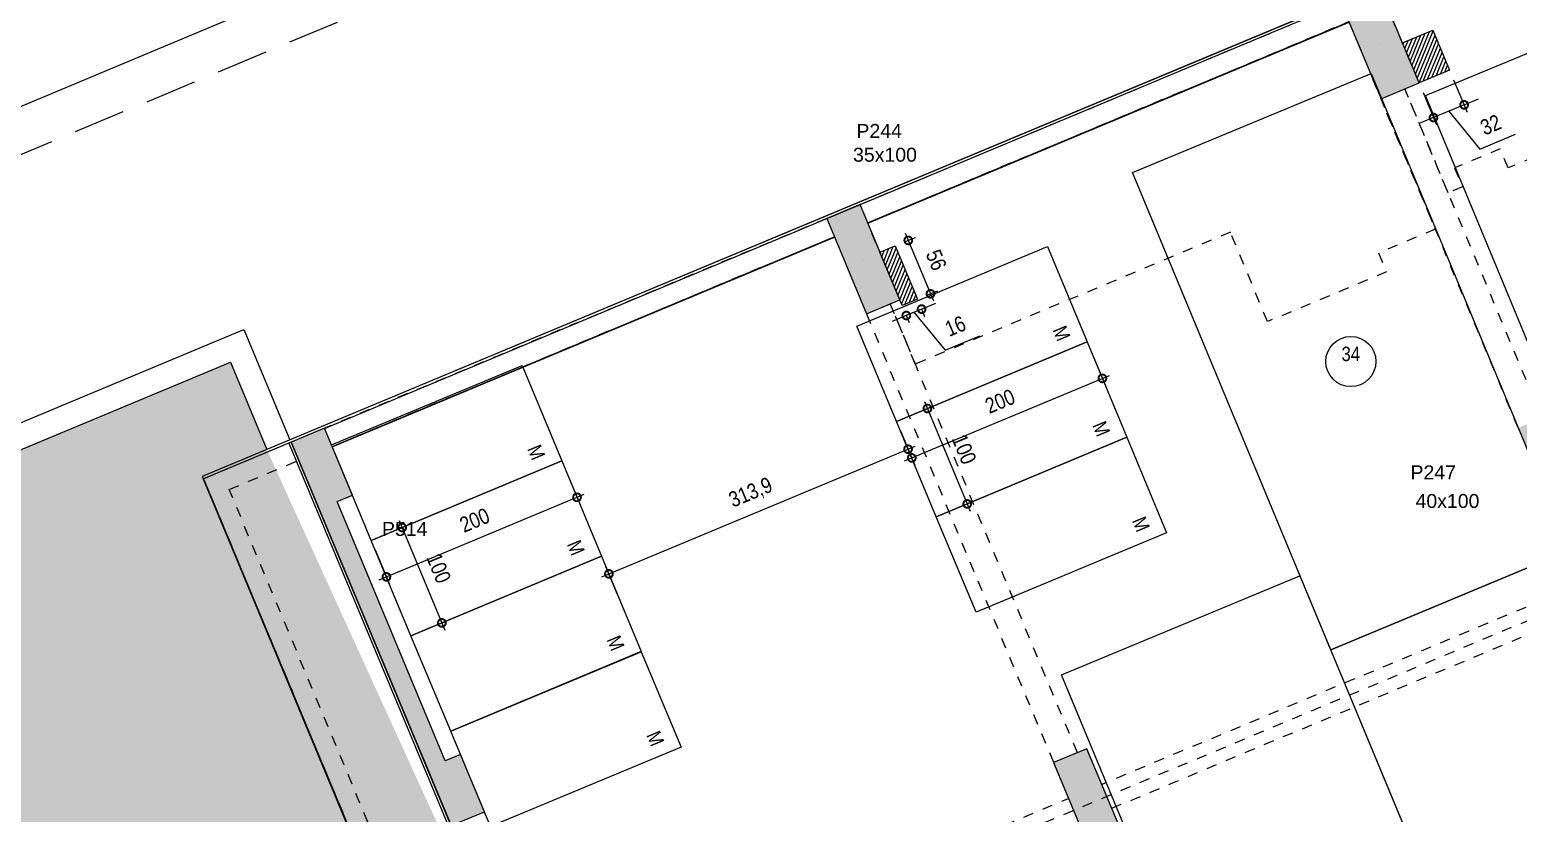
# Model space of a CAD drawing. Header units: metres. Extents: x -133 to 570, y -18 to 184.
# Drawn here: x -78.87 to -64.46, y 5.09 to 12.67 of the extents above; entities that cross this region are included whole.
import ezdxf
from ezdxf.enums import TextEntityAlignment as Align

# ---------------------------------------------------------------- set-up
doc = ezdxf.new("R2010")
doc.units = ezdxf.units.M
doc.header["$PDMODE"] = 35
for name, pattern in [('DASHEDX2', [1.5, 1, -0.5]), ('ESTILO_TQS_0004', [1.12, 0.5, -0.2, 0.01, -0.2, 0.01, -0.2]), ('HIDDEN2', [0.1875, 0.125, -0.0625])]:
    doc.linetypes.add(name, pattern=pattern)
for name, color, linetype in [('1', 232, 'DASHEDX2'), ('12', 232, 'Continuous'), ('154', 37, 'Continuous'), ('205', 232, 'ESTILO_TQS_0004'), ('242', 143, 'Continuous'), ('3', 2, 'Continuous'), ('66', 232, 'HIDDEN2'), ('9', 232, 'Continuous'), ('ARQ-ALV ACAB', 4, 'Continuous'), ('ARQ-ALV OSSO', 5, 'Continuous'), ('ARQ-AUX', 7, 'Continuous'), ('ARQ-AUX2', 2, 'Continuous'), ('ARQ-DIM', 2, 'Continuous'), ('ARQ-DIM EMBASAM', 2, 'Continuous'), ('ARQ-ENCH', 1, 'Continuous'), ('ARQ-EST', 2, 'Continuous'), ('ARQ-PRJ', 7, 'DASHEDX2'), ('ARQ-VG', 1, 'Continuous'), ('ARQ-VRD', 84, 'Continuous')]:
    doc.layers.add(name, color=color, linetype=linetype)
doc.styles.add('Adesa', font='ARIALN.TTF')
doc.styles.get("Standard").update_dxf_attribs({"font": 'arial.ttf'})
doc.dimstyles.new('ADESA 1-0075', dxfattribs={"dimtxt": 0.15, "dimasz": 0.15, "dimexe": 0.075, "dimexo": 0.1, "dimgap": 0.1, "dimtad": 1, "dimdec": 1, "dimlfac": 100, "dimzin": 12, "dimtxsty": 'Adesa', "dimblk": 'DOTSMALL', "dimcen": 1, "dimdle": 0.075, "dimclrd": 1, "dimclre": 1, "dimclrt": 256, "dimazin": 3, "dimtm": 1e-09, "dimtfac": 1, "dimtdec": 1, "dimtmove": 1, "dimatfit": 0, "dimldrblk": 'DOTSMALL', "dimfxl": 0.8, "dimtvp": 2, "dimtolj": 1, "dimtzin": 0, "dimarcsym": 0})

# ---------------------------------------------------------------- blocks, each defined once
blk = doc.blocks.new('vaga')
blk.add_lwpolyline([(5, 0), (5, -2.5), (0, -2.5), (0, 0)], close=True)
blk.add_circle((2.5, -1.25), 0.243)
blk = doc.blocks.new('JHGHJ')
blk.add_lwpolyline([(0.9, 2), (-0.1, 2), (-0.1, 0), (0.9, 0)], close=True)
at = {"insert": (0.005, 1.873), "char_height": 0.14, "attachment_point": 1, "style": 'Adesa'}
blk.add_mtext_dynamic_manual_height_columns('M', width=0.37031, gutter_width=1, heights=[0], dxfattribs=at)
blk = doc.blocks.new('_DotSmall')
at = {"color": 0, "linetype": 'ByBlock', "const_width": 0.5}
blk.add_lwpolyline([(-0.0625, 0, 1), (0.0625, 0, 1)], format="xyb", close=True, dxfattribs=at)
blk = doc.blocks.new('*D150')
at = {"layer": 'ARQ-DIM EMBASAM', "color": 1, "lineweight": -2, "transparency": 16777216}
for p, q in [((-70.388, 8.915), (-70.112, 9.03)), ((-70.21, 9.07), (-69.768, 8.009)), ((-70.003, 7.992), (-69.727, 8.107))]:
    blk.add_line(p, q, dxfattribs=at)
at = {"layer": 'Defpoints', "color": 0, "transparency": 16777216}
for p in [(-70.48, 8.876), (-69.796, 8.078), (-70.096, 7.953)]:
    blk.add_point(p, dxfattribs=at)
at = {"layer": 'ARQ-DIM EMBASAM', "color": 1, "lineweight": -2, "transparency": 16777216, "xscale": 0.15, "yscale": 0.15, "zscale": 0.15}
for p, rotation in [((-70.181, 9.001), 112.6254837993332), ((-69.796, 8.078), 292.6254837993332)]:
    blk.add_blockref('_DotSmall', p, dxfattribs=dict(at, rotation=rotation))
at = {"layer": 'ARQ-DIM EMBASAM', "transparency": 16777216, "insert": (-69.826, 8.607), "char_height": 0.15, "attachment_point": 5, "rotation": 292.6255, "style": 'Adesa'}
blk.add_mtext('\\A1;100', dxfattribs=at)
blk = doc.blocks.new('*D151')
at = {"layer": 'ARQ-DIM EMBASAM', "color": 1, "lineweight": -2, "transparency": 16777216}
for p, q in [((-68.596, 9.553), (-68.458, 9.224)), ((-70.402, 8.495), (-68.418, 9.322)), ((-70.442, 8.784), (-70.304, 8.454))]:
    blk.add_line(p, q, dxfattribs=at)
at = {"layer": 'Defpoints', "color": 0, "transparency": 16777216}
for p in [(-68.634, 9.646), (-68.487, 9.293), (-70.48, 8.876)]:
    blk.add_point(p, dxfattribs=at)
at = {"layer": 'ARQ-DIM EMBASAM', "color": 1, "lineweight": -2, "transparency": 16777216, "xscale": 0.15, "yscale": 0.15, "zscale": 0.15}
for p, rotation in [((-68.487, 9.293), 22.62548379931486), ((-70.333, 8.523), 202.6254837993149)]:
    blk.add_blockref('_DotSmall', p, dxfattribs=dict(at, rotation=rotation))
at = {"layer": 'ARQ-DIM EMBASAM', "transparency": 16777216, "insert": (-69.478, 9.071), "char_height": 0.15, "attachment_point": 5, "rotation": 22.6255, "style": 'Adesa'}
blk.add_mtext('\\A1;200', dxfattribs=at)
blk = doc.blocks.new('*D152')
at = {"layer": 'ARQ-DIM EMBASAM', "color": 1, "lineweight": -2, "transparency": 16777216}
for p, q in [((-75.476, 7.764), (-75.2, 7.879)), ((-75.298, 7.919), (-74.856, 6.858)), ((-75.091, 6.841), (-74.815, 6.956))]:
    blk.add_line(p, q, dxfattribs=at)
at = {"layer": 'Defpoints', "color": 0, "transparency": 16777216}
for p in [(-75.568, 7.725), (-74.884, 6.927), (-75.183, 6.802)]:
    blk.add_point(p, dxfattribs=at)
at = {"layer": 'ARQ-DIM EMBASAM', "color": 1, "lineweight": -2, "transparency": 16777216, "xscale": 0.15, "yscale": 0.15, "zscale": 0.15}
for p, rotation in [((-75.269, 7.85), 112.6254837993333), ((-74.884, 6.927), 292.6254837993333)]:
    blk.add_blockref('_DotSmall', p, dxfattribs=dict(at, rotation=rotation))
at = {"layer": 'ARQ-DIM EMBASAM', "transparency": 16777216, "insert": (-74.914, 7.456), "char_height": 0.15, "attachment_point": 5, "rotation": 292.6255, "style": 'Adesa'}
blk.add_mtext('\\A1;100', dxfattribs=at)
blk = doc.blocks.new('*D153')
at = {"layer": 'ARQ-DIM EMBASAM', "color": 1, "lineweight": -2, "transparency": 16777216}
for p, q in [((-73.684, 8.402), (-73.546, 8.073)), ((-75.49, 7.344), (-73.506, 8.171)), ((-75.53, 7.633), (-75.392, 7.303))]:
    blk.add_line(p, q, dxfattribs=at)
at = {"layer": 'Defpoints', "color": 0, "transparency": 16777216}
for p in [(-73.722, 8.495), (-73.575, 8.142), (-75.568, 7.725)]:
    blk.add_point(p, dxfattribs=at)
at = {"layer": 'ARQ-DIM EMBASAM', "color": 1, "lineweight": -2, "transparency": 16777216, "xscale": 0.15, "yscale": 0.15, "zscale": 0.15}
for p, rotation in [((-73.575, 8.142), 22.62548379931485), ((-75.421, 7.372), 202.6254837993148)]:
    blk.add_blockref('_DotSmall', p, dxfattribs=dict(at, rotation=rotation))
at = {"layer": 'ARQ-DIM EMBASAM', "transparency": 16777216, "insert": (-74.566, 7.92), "char_height": 0.15, "attachment_point": 5, "rotation": 22.6255, "style": 'Adesa'}
blk.add_mtext('\\A1;200', dxfattribs=at)
blk = doc.blocks.new('*D156')
at = {"layer": 'ARQ-DIM EMBASAM', "color": 1, "lineweight": -2, "transparency": 16777216}
for p, q in [((-70.286, 8.41), (-70.397, 8.678)), ((-73.335, 7.372), (-70.299, 8.637)), ((-73.184, 7.202), (-73.295, 7.47))]:
    blk.add_line(p, q, dxfattribs=at)
at = {"layer": 'Defpoints', "color": 0, "transparency": 16777216}
for p in [(-70.369, 8.608), (-70.247, 8.318, 0), (-73.145, 7.11, 0)]:
    blk.add_point(p, dxfattribs=at)
at = {"layer": 'ARQ-DIM EMBASAM', "color": 1, "lineweight": -2, "transparency": 16777216, "xscale": 0.15, "yscale": 0.15, "zscale": 0.15}
for p, rotation in [((-70.369, 8.608), 22.62548379931465), ((-73.266, 7.401), 202.6254837993147)]:
    blk.add_blockref('_DotSmall', p, dxfattribs=dict(at, rotation=rotation))
at = {"layer": 'ARQ-DIM EMBASAM', "transparency": 16777216, "insert": (-71.89, 8.18), "char_height": 0.15, "attachment_point": 5, "rotation": 22.6255, "style": 'Adesa'}
blk.add_mtext('\\A1;313,9', dxfattribs=at)
blk = doc.blocks.new('*D257')
at = {"layer": 'ARQ-DIM EMBASAM', "color": 1, "lineweight": -2, "transparency": 16777216}
for p, q in [((-65.086, 12.182), (-64.955, 11.87)), ((-65.381, 12.059), (-65.251, 11.747)), ((-64.984, 11.939), (-64.846, 11.997)), ((-64.984, 11.939), (-65.28, 11.816)), ((-64.984, 11.939), (-65.28, 11.816)), ((-65.132, 11.878), (-64.831, 11.511)), ((-65.28, 11.816), (-65.418, 11.758)), ((-64.831, 11.511), (-64.485, 11.655))]:
    blk.add_line(p, q, dxfattribs=at)
at = {"layer": 'Defpoints', "color": 0, "transparency": 16777216}
for p in [(-65.124, 12.275), (-65.42, 12.151), (-65.28, 11.816)]:
    blk.add_point(p, dxfattribs=at)
at = {"layer": 'ARQ-DIM EMBASAM', "color": 1, "lineweight": -2, "transparency": 16777216, "xscale": 0.15, "yscale": 0.15, "zscale": 0.15}
for p, rotation in [((-64.984, 11.939), 202.651128860633), ((-65.28, 11.816), 22.65112886063296)]:
    blk.add_blockref('_DotSmall', p, dxfattribs=dict(at, rotation=rotation))
at = {"layer": 'ARQ-DIM EMBASAM', "transparency": 16777216, "insert": (-64.726, 11.746), "char_height": 0.15, "attachment_point": 5, "rotation": 22.6511, "style": 'Adesa'}
blk.add_mtext('\\A1;32', dxfattribs=at)
blk = doc.blocks.new('terreno + circ vert')
at = {"layer": 'ARQ-AUX2'}
blk.add_lwpolyline([(40.5424, -5.025), (-9.4576, -5.025), (-9.4576, -6.3993), (-12.8191, -4.225), (-35.3141, -4.225), (-38.7204, -6.3934), (-38.7204, -5.025), (-98.7204, -5.025), (-98.7204, -6.3233), (-100.1347, -7.6164, -0.2181845), (-104.0373, -5.9813, -0.3681428), (-104.1124, 0.3352, -0.1038207), (-102.2922, 1.9977), (-101.1746, 2.4667), (-79.9769, 11.499), (-64.6872, 17.9037), (-47.6349, 25.1734, 0.004837), (-33.9339, 29.6502, 0.3216599), (-26.9675, 42.0962)], format="xyb", dxfattribs=at)
at = {"layer": 'ARQ-EST', "color": 102}
blk.add_lwpolyline([(45.0315, 1.1617, 0.011807), (45.0465, 1.811), (45.1211, 8.4606), (42.945, 9.4812), (35.5548, 12.9472), (27.5061, 16.8929), (22.1014, 19.5405), (15.0017, 23.0148), (8.3251, 26.282), (0.4895, 30.0914), (-5.8932, 33.2362), (-11.2422, 35.8718), (-77.2068, 8.3436), (-72.4625, -3.025), (39.7459, -3.025), (40.5291, -3.025, 0.3925275), (45.0315, 1.1617)], format="xyb", dxfattribs=at)
at = {"layer": 'ARQ-PRJ', "color": 1, "ltscale": 0.5}
blk.add_lwpolyline([(48.0419, 1.3908), (48.1056, 7.0609), (42.945, 9.4812), (35.5548, 12.9472), (27.5061, 16.8929), (22.1014, 19.5405), (15.0017, 23.0148), (8.3251, 26.282), (0.4895, 30.0914), (-5.8932, 33.2362), (-12.2759, 36.3811), (-18.9156, 39.6675), (-31.5995, 31.2229), (-104.3835, 0.8491), (-104.1403, -6.025), (40.5424, -6.025, 0.4109303)], format="xyb", close=True, dxfattribs=at)
at = {"layer": 'Defpoints'}
blk.add_lwpolyline([(45.0315, 1.1617, 0.0118069), (45.0465, 1.811), (45.1211, 8.4606), (42.945, 9.4812), (35.5548, 12.9472), (27.5061, 16.8929), (22.1014, 19.5405), (15.0017, 23.0148), (8.3251, 26.282), (0.4895, 30.0914), (-5.8932, 33.2362), (-11.2422, 35.8718), (-77.2068, 8.3436), (-72.4625, -3.025), (39.7459, -3.025), (40.5292, -3.025, 0.3925339)], format="xyb", close=True, dxfattribs=at)
blk = doc.blocks.new('*D361')
at = {"layer": 'ARQ-DIM EMBASAM', "color": 1, "lineweight": -2, "transparency": 16777216}
for p, q in [((-70.396, 10.697), (-70.123, 10.042)), ((-70.402, 10.614), (-70.298, 10.657)), ((-70.186, 10.097), (-70.082, 10.14))]:
    blk.add_line(p, q, dxfattribs=at)
at = {"layer": 'Defpoints', "color": 0, "transparency": 16777216}
for p in [(-70.494, 10.575), (-70.152, 10.111), (-70.278, 10.058)]:
    blk.add_point(p, dxfattribs=at)
at = {"layer": 'ARQ-DIM EMBASAM', "color": 1, "lineweight": -2, "transparency": 16777216, "xscale": 0.15, "yscale": 0.15, "zscale": 0.15}
for p, rotation in [((-70.367, 10.628), 112.6475369775183), ((-70.152, 10.111), 292.6475369775183)]:
    blk.add_blockref('_DotSmall', p, dxfattribs=dict(at, rotation=rotation))
at = {"layer": 'ARQ-DIM EMBASAM', "transparency": 16777216, "insert": (-70.096, 10.438), "char_height": 0.15, "attachment_point": 5, "rotation": 292.6475, "style": 'Adesa'}
blk.add_mtext('\\A1;56', dxfattribs=at)
blk = doc.blocks.new('*D362')
at = {"layer": 'ARQ-DIM EMBASAM', "color": 1, "lineweight": -2, "transparency": 16777216}
for p, q in [((-70.238, 9.963), (-70.386, 9.901)), ((-70.238, 9.963), (-70.386, 9.901)), ((-70.24, 9.966), (-70.209, 9.893)), ((-70.238, 9.963), (-70.1, 10.02)), ((-70.386, 9.901), (-70.524, 9.843)), ((-70.387, 9.905), (-70.357, 9.832)), ((-70.312, 9.932), (-70.011, 9.565)), ((-70.011, 9.565), (-69.675, 9.705))]:
    blk.add_line(p, q, dxfattribs=at)
at = {"layer": 'Defpoints', "color": 0, "transparency": 16777216}
for p in [(-70.426, 9.997), (-70.278, 10.058), (-70.386, 9.901)]:
    blk.add_point(p, dxfattribs=at)
at = {"layer": 'ARQ-DIM EMBASAM', "color": 1, "lineweight": -2, "transparency": 16777216, "xscale": 0.15, "yscale": 0.15, "zscale": 0.15}
for p, rotation in [((-70.386, 9.901), 22.65530063267487), ((-70.238, 9.963), 202.6553006326749)]:
    blk.add_blockref('_DotSmall', p, dxfattribs=dict(at, rotation=rotation))
at = {"layer": 'ARQ-DIM EMBASAM', "transparency": 16777216, "insert": (-69.911, 9.798), "char_height": 0.15, "attachment_point": 5, "rotation": 22.6553, "style": 'Adesa'}
blk.add_mtext('\\A1;16', dxfattribs=at)
blk = doc.blocks.new('est-lo-027-5s2-r00')
at = {"layer": '3'}
h = blk.add_hatch(color=8, dxfattribs=at)
h.dxf.hatch_style = 1
h.paths.add_polyline_path([(-148.970122, -1084.012884), (-175.931779, -1019.413174), (-161.168519, -1013.253129), (-321.746601, -628.409121), (-336.548809, -634.585416), (-359.652264, -579.215304), (-327.356512, -565.739741), (-116.720778, -1070.552721)])
h.paths.add_polyline_path([(-2993.189391, -2271.093091), (-3020.150796, -2206.493691), (-3034.91647, -2212.656366), (-3140.452498, -1959.793707), (-3125.686931, -1953.631076), (-3148.796798, -1898.260198), (-3181.096476, -1911.740954), (-3025.489069, -2284.573847)])
h.paths.add_polyline_path([(-3206.956585, -1758.910115), (-3258.953894, -1634.325686), (-3291.253561, -1647.80647), (-3239.256251, -1772.390899)])
h.paths.add_polyline_path([(-3349.413448, -1508.456443), (-3317.113664, -1494.975643), (-3340.223531, -1439.604766), (-3354.989096, -1445.767396), (-3459.753463, -1194.753625), (-3444.987898, -1188.590995), (-3471.949774, -1123.990766), (-3504.249558, -1137.471566)])
h.paths.add_polyline_path([(-307.055595, -557.258747), (-324.589687, -564.576864), (-113.903768, -1069.377), (37.443296, -1006.210029), (30.125018, -988.67555), (-103.687953, -1044.524404)])
h.paths.add_polyline_path([(395.50603, -856.766701), (368.54544, -792.167119), (353.779873, -798.329751), (193.164483, -413.500243), (207.93005, -407.337612), (184.820183, -351.966735), (-61.58022, -454.805644), (-28.455689, -534.171498), (-10.921578, -526.853373), (-36.727985, -465.02163), (159.838629, -382.981602), (355.888227, -852.713346), (159.321613, -934.753374), (132.745266, -871.076866), (115.211155, -878.39499), (141.787502, -942.071499), (123.330543, -949.774788), (130.648668, -967.308899)])
h.paths.add_polyline_path([(-627.731572, 63.086413), (-600.77006, -1.512943), (-586.004505, 4.649683), (-426.160048, -378.335115), (-440.918994, -384.494983), (-417.811063, -439.861221), (-385.518803, -426.383561), (-595.432703, 76.566831)])
h.paths.add_polyline_path([(-83.249658, 290.335142), (-592.661728, 77.724364), (-382.746826, -425.22843), (-365.212715, -417.910305), (-567.809492, 67.508377), (-108.231211, 259.320275), (-7.318125, 17.534111), (-242.644353, -80.682824), (-140.960826, -324.314951), (-70.362958, -294.849871), (-77.681083, -277.31576), (-130.744839, -299.462715), (-217.792117, -90.898811), (0, 0), (87.047278, -208.563904), (33.98352, -230.71086), (41.301645, -248.244971), (126.66508, -212.61726), (103.555213, -157.246382), (88.789646, -163.409014), (-71.053349, 219.572281), (-56.287782, 225.734912)])
h.paths.add_polyline_path([(2148.345152, 312.594689), (2171.455384, 257.22294), (2186.220944, 263.385568), (2291.759341, 10.517234), (2276.992979, 4.354271), (2303.95449, -60.245085), (2336.258434, -46.762549), (2180.648658, 326.076018)])
h.paths.add_polyline_path([(2122.488559, 465.414846), (2070.491249, 589.999274), (2038.191583, 576.51849), (2090.188893, 451.934062)])
h.paths.add_polyline_path([(1825.196854, 1086.85293), (1852.158366, 1022.253574), (1866.923925, 1028.416201), (1971.688571, 777.401762), (1956.922202, 771.238796), (1980.031084, 715.87028), (2012.330763, 729.351036), (1857.495723, 1100.333348)])
h.paths.add_polyline_path([(-2506.848631, -2068.110954), (-2474.548964, -2054.63017), (-2513.06549, -1962.345409), (-2545.365156, -1975.826193)])
h.paths.add_polyline_path([(-2008.510637, -1860.120102), (-1971.596733, -1844.713492), (-2010.113259, -1752.42873), (-2047.027163, -1767.83534)])
h.paths.add_polyline_path([(-1510.173594, -1652.131632), (-1477.873928, -1638.650848), (-1516.390454, -1546.366086), (-1548.69012, -1559.84687)])
h.paths.add_polyline_path([(-2727.356416, -1539.777778), (-2695.056749, -1526.296994), (-2733.573275, -1434.012233), (-2765.872941, -1447.493017)])
h.paths.add_polyline_path([(-1016.425474, -1446.127269), (-984.125808, -1432.646485), (-1022.642334, -1340.361723), (-1054.942, -1353.842507)])
h.paths.add_polyline_path([(-2180.679227, -1447.607099), (-2143.765323, -1432.200489), (-2182.281849, -1339.915727), (-2219.195753, -1355.322337)])
h.paths.add_polyline_path([(-522.726284, -1240.005668), (-490.426618, -1226.524884), (-528.943144, -1134.240122), (-561.24281, -1147.720906)])
h.paths.add_polyline_path([(-1682.342105, -1239.618596), (-1650.042439, -1226.137812), (-1688.558965, -1133.85305), (-1720.858631, -1147.333834)])
h.paths.add_polyline_path([(-2277.354905, -1215.973493), (-2240.441001, -1200.566883), (-2278.957527, -1108.282121), (-2315.871431, -1123.688731)])
h.paths.add_polyline_path([(-1188.61845, -1033.555614), (-1156.318784, -1020.07483), (-1194.83531, -927.790068), (-1227.134976, -941.270852)])
h.paths.add_polyline_path([(-1779.017844, -1007.985049), (-1746.718178, -994.504265), (-1785.234704, -902.219503), (-1817.53437, -915.700287)])
h.paths.add_polyline_path([(-2947.092742, -1013.293008), (-2914.793075, -999.812224), (-2953.309601, -907.527463), (-2985.609268, -921.008247)])
h.paths.add_polyline_path([(-694.894795, -827.492632), (-662.595129, -814.011848), (-701.111655, -721.727086), (-733.411321, -735.20787)])
h.paths.add_polyline_path([(-1285.29419, -801.922067), (-1252.994524, -788.441283), (-1291.51105, -696.156521), (-1323.810716, -709.637305)])
h.paths.add_polyline_path([(-2448.754038, -805.303867), (-2411.840133, -789.897257), (-2450.356659, -697.612495), (-2487.270563, -713.019106)])
h.paths.add_polyline_path([(72.453638, -775.948255), (89.987743, -768.630115), (31.827789, -629.280125), (14.293684, -636.598265)], flags=17)
h.paths.add_polyline_path([(793.258016, -690.758509), (825.557683, -677.277725), (787.041157, -584.992964), (754.741491, -598.473748)])
h.paths.add_polyline_path([(-791.570535, -595.859085), (-759.270869, -582.378301), (-797.787395, -490.093539), (-830.087061, -503.574323)])
h.paths.add_polyline_path([(-1950.416952, -597.315399), (-1918.117286, -583.834615), (-1956.633811, -491.549854), (-1988.933478, -505.030638)])
h.paths.add_polyline_path([(1288.827223, -483.924739), (1325.741127, -468.518129), (1287.224601, -376.233367), (1250.310697, -391.639977)])
h.paths.add_polyline_path([(-1456.693297, -391.252417), (-1424.393631, -377.771633), (-1462.910156, -285.486871), (-1495.209823, -298.967655)])
h.paths.add_polyline_path([(1791.778336, -274.010037), (1824.078002, -260.529253), (1785.561476, -168.244491), (1753.26181, -181.725275)])
h.paths.add_polyline_path([(621.089508, -278.245472), (653.389175, -264.764688), (614.872649, -172.479927), (582.572983, -185.960711)])
h.paths.add_polyline_path([(-962.969643, -185.189435), (-930.669976, -171.708651), (-969.186502, -79.423889), (-1001.486168, -92.904673)])
h.paths.add_polyline_path([(1116.658827, -71.412197), (1153.572731, -56.005587), (1115.056205, 36.279175), (1078.142301, 20.872565)])
h.paths.add_polyline_path([(524.413242, -46.610684), (556.712909, -33.1299), (518.196383, 59.154862), (485.896717, 45.674078)])
h.paths.add_polyline_path([(1019.982611, 160.222697), (1056.896515, 175.629307), (1018.379989, 267.914069), (981.466085, 252.507459)])
h.paths.add_polyline_path([(1571.272116, 254.319389), (1603.571782, 267.800173), (1565.055256, 360.084935), (1532.75559, 346.604151)])
h.paths.add_polyline_path([(353.015134, 364.056581), (385.3148, 377.537365), (346.798275, 469.822126), (314.498608, 456.341342)])
h.paths.add_polyline_path([(848.584495, 570.889889), (885.4984, 586.2965), (846.981874, 678.581261), (810.067969, 663.174651)])
h.paths.add_polyline_path([(1351.53582, 780.80418), (1383.835487, 794.284964), (1345.318961, 886.569725), (1313.019294, 873.088941)])
edge = h.paths.add_edge_path(flags=17)
edge.add_line((16.667724, 82.372607), (19.948001, 83.741683))
at = {"layer": '1'}
for p, q in [((-2953.309601, -907.527463), (-2487.270563, -713.019106)), ((-2945.991478, -925.061574), (-2479.95244, -730.553217)), ((-2315.871613, -1123.688296), (-2448.754308, -805.303461)), ((-2292.800196, -1114.059707), (-2425.682891, -795.674872)), ((-3504.249558, -1137.471566), (-3589.103594, -1172.877276)), ((-3564.253476, -1183.096093), (-3496.931432, -1155.005682)), ((-3589.103594, -1172.877276), (-3116.707878, -2305.03035)), ((-3337.481309, -1726.582828), (-3564.253476, -1183.096093)), ((-2253.081158, -1274.133444), (-2719.13738, -1468.597398)), ((-2709.508791, -1491.668814), (-2243.452046, -1297.204643)), ((-3237.768834, -1685.084632), (-2751.428107, -1482.102527))]:
    blk.add_line(p, q, dxfattribs=at)
for points in [[(-2985.609039, -921.008794), (-3471.94939, -1123.991686)], [(-3464.63166, -1141.522509), (-2978.270422, -938.589598)], [(-2742.841306, -1437.882046), (-2924.020238, -1003.664973)], [(-2947.091655, -1013.293562), (-2765.912723, -1447.510635)]]:
    blk.add_lwpolyline(points, dxfattribs=at)
at = {"layer": '154'}
blk.add_lwpolyline([(-3589.103594, -1172.877276), (-3116.707878, -2305.03035), (-3016.950646, -2305.03035), (-3504.249558, -1137.471566), (-3589.103594, -1172.877276)], dxfattribs=at)
at = {"layer": '205'}
blk.add_line((-3660.4751, -1875.052904), (2212.807186, 576.255675), dxfattribs=at)
at = {"layer": '242', "linetype": 'Continuous'}
for p, q in [((-2449.555348, -751.458181), (-2449.555348, -751.458181)), ((-2950.201172, -960.410236), (-2950.201172, -960.410236)), ((-3525.277978, -1159.783997), (-3525.277978, -1159.783997)), ((-2730.464845, -1486.895005), (-2730.464845, -1486.895005))]:
    blk.add_line(p, q, dxfattribs=at)
at = {"layer": '3'}
for p, q in [((-2449.555348, -751.458181), (-2449.555348, -751.458181)), ((-2950.201172, -960.410236), (-2950.201172, -960.410236)), ((-3525.277978, -1159.783997), (-3525.277978, -1159.783997)), ((-2730.464845, -1486.895005), (-2730.464845, -1486.895005))]:
    blk.add_line(p, q, dxfattribs=at)
for points in [[(-2448.754038, -805.303867), (-2411.840133, -789.897257), (-2450.356659, -697.612495), (-2487.270563, -713.019106), (-2448.754038, -805.303867)], [(-2947.092742, -1013.293008), (-2914.793075, -999.812224), (-2953.309601, -907.527463), (-2985.609268, -921.008247), (-2947.092742, -1013.293008)], [(-3349.413448, -1508.456443), (-3317.113664, -1494.975643), (-3340.223531, -1439.604766), (-3354.989096, -1445.767396), (-3459.753463, -1194.753625), (-3444.987898, -1188.590995), (-3471.949774, -1123.990766), (-3504.249558, -1137.471566), (-3349.413448, -1508.456443)], [(-2727.356416, -1539.777778), (-2695.056749, -1526.296994), (-2733.573275, -1434.012233), (-2765.872941, -1447.493017), (-2727.356416, -1539.777778)]]:
    blk.add_lwpolyline(points, dxfattribs=at)
at = {"layer": '66'}
for points in [[(-2442.997586, -715.244716), (-1981.555447, -522.706008), (-1935.347421, -633.413611), (-2235.331044, -758.583062), (-2208.394959, -823.138625), (-2325.602085, -872.038815), (-2333.313166, -853.585105), (-2377.55244, -872.049075), (-2369.84912, -890.506065), (-2383.692726, -896.282368), (-2425.682891, -795.674872), (-2411.840133, -789.897257), (-2442.997586, -715.244716)], [(-2479.95244, -730.553217), (-2396.124081, -931.438173), (-2451.060434, -954.360601), (-2443.417756, -972.677197), (-2558.620969, -1020.740274), (-2594.651194, -934.389512), (-2899.79912, -1061.713791), (-2924.020238, -1003.664973), (-2914.793075, -999.812224), (-2945.991478, -925.061574), (-2479.95244, -730.553217)]]:
    blk.add_lwpolyline(points, dxfattribs=at)
at = {"layer": '12'}
for s, p in [('35x100', (-2960.082931, -866.039839)), ('40x100', (-2415.331365, -1201.067586))]:
    blk.add_text(s, height=13.5, dxfattribs=at).set_placement(p)
at = {"layer": '9'}
for s, p in [('P244', (-2956.797216, -843.060672)), ('P247', (-2420.215717, -1173.393799)), ('P514', (-3416.288011, -1228.087134))]:
    blk.add_text(s, height=13.5, dxfattribs=at).set_placement(p)

msp = doc.modelspace()

# ---------------------------------------------------------------- hatches: boundary and pattern name
at = {"layer": 'ARQ-ENCH'}
h = msp.add_hatch(dxfattribs=at)
h.set_pattern_fill('ANSI31', color=256, scale=0.01)
h.set_pattern_definition([(67.654, (-65.731286, 12.898332), (-0.0293657, 0.0120713), [])])
h.paths.add_polyline_path([(-65.4195, 12.1513), (-65.5814, 12.5393), (-65.2861, 12.6626), (-65.1242, 12.2746)])
h = msp.add_hatch(dxfattribs=at)
h.set_pattern_fill('ANSI31', color=256, scale=0.01)
h.set_pattern_definition([(67.654, (-70.760808, 10.799186), (-0.0293657, 0.0120713), [])])
h.paths.add_polyline_path([(-70.4259, 9.9968), (-70.6416, 10.5136), (-70.4939, 10.5753), (-70.2783, 10.0584)])
at = {"layer": 'ARQ-VRD'}
h = msp.add_hatch(dxfattribs=at)
h.set_pattern_fill('GRASS', color=256, scale=0.01)
h.set_pattern_definition([(90, (0, -0.01016), (-0.17960512, 0.17960512), [0.047625, -0.31158524]), (45, (0, -0.01016), (-0.1796051, 0.1796051), [0.047625, -0.206375]), (135, (0, -0.01016), (-0.1796051, -0.1796051), [0.047625, -0.206375])])
h.paths.add_polyline_path([(-83.4634, -3.8949), (-71.6918, -3.8948), (-71.6904, -3.0256), (-71.4872, -3.0263), (-73.8209, 2.5605), (-76.5706, 8.5839), (-76.9322, 9.4504), (-87.2476, 5.1741)])

# ---------------------------------------------------------------- linework, layer by layer
at = {"layer": 'ARQ-ALV ACAB', "elevation": 0}
for points in [[(-76.3761, 8.6903), (-65.8149, 13.0977)], [(-70.7591, 10.794), (-66.0985, 12.7386)], [(-75.9457, 8.6298), (-71.0821, 10.6592)], [(-76.3669, 8.6654), (-74.2252, 3.535)]]:
    msp.add_lwpolyline(points, dxfattribs=at)
at = {"layer": 'ARQ-ALV OSSO', "elevation": 0}
for points in [[(-76.0204, 8.8089), (-66.1736, 12.9186)], [(-70.761, 10.7986), (-66.1005, 12.7432)], [(-75.9476, 8.6345), (-71.084, 10.6638)], [(-76.2797, 8.5173), (-76.2797, 8.5173)], [(-76.2797, 8.5173), (-76.2797, 8.5173)], [(-76.2797, 8.5173), (-76.2797, 8.5173)], [(-76.1073, 8.1082), (-74.2137, 3.5723)]]:
    msp.add_lwpolyline(points, dxfattribs=at)
at = {"layer": 'ARQ-AUX', "elevation": 0}
for points in [[(-71.4754, -3.0262), (-71.4789, -4.1099), (-83.6067, -4.1099), (-87.5288, 5.2897), (-76.8031, 9.7651), (-76.3578, 8.6979)], [(-71.7154, -3.0255), (-71.7181, -3.8699), (-83.4468, -3.8699), (-87.2149, 5.1607), (-76.9322, 9.4512), (-76.5793, 8.6055)]]:
    msp.add_lwpolyline(points, dxfattribs=at)
at = {"layer": 'ARQ-ENCH'}
for points in [[(-65.4195, 12.1513), (-65.5814, 12.5393), (-65.2861, 12.6626), (-65.1242, 12.2746)], [(-70.4259, 9.9968), (-70.6416, 10.5136), (-70.4939, 10.5753), (-70.2783, 10.0584)]]:
    msp.add_lwpolyline(points, close=True, dxfattribs=at)

# ---------------------------------------------------------------- block references
at = {"linetype": 'Continuous', "xscale": 0.01, "yscale": 0.01, "zscale": 0.01}
msp.add_blockref('est-lo-027-5s2-r00', (-41.3011, 20.0498), dxfattribs=at)
at = {"layer": 'ARQ-DIM'}
msp.add_blockref('terreno + circ vert', (0, 0), dxfattribs=at)
at = {"layer": 'ARQ-VG', "rotation": 112.561323}
for p in [(-63.4402, 7.4112, 0), (-66.2758, 6.6674, 0), (-64.3574, 2.0501, 0), (-66.9638, 1.8073, 0)]:
    msp.add_blockref('vaga', p, dxfattribs=at)
at = {"layer": 'ARQ-VG', "xscale": -1}
for p, rotation in [((-70.5187, 8.9685), 292.6254837993149), ((-70.134, 8.0455), 292.6254837993149), ((-75.6067, 7.8176, 0), 292.6254837993151), ((-69.7493, 7.1225), 292.6254837993149), ((-75.2219, 6.8946, 0), 292.6254837993151), ((-74.8372, 5.9716, 0), 292.6254837993151), ((-74.4525, 5.0485, 0), 292.6254837993151)]:
    msp.add_blockref('JHGHJ', p, dxfattribs=dict(at, rotation=rotation))

# ---------------------------------------------------------------- texts
at = {"layer": 'ARQ-VG', "style": 'Adesa'}
msp.add_text('34', height=0.14, dxfattribs=at).set_placement((-66.0815, 9.5297, 0), align=Align.MIDDLE_CENTER)

# ---------------------------------------------------------------- dimensions: what is measured, and where the dimension line sits
at = {"layer": 'ARQ-DIM EMBASAM'}
for p1, p2, distance, picture, middle in [((-65.1242, 12.2746), (-65.4195, 12.1513), 0.3631, '*D257', (-64.8067, 11.7122)), ((-70.4939, 10.5753), (-70.2783, 10.0584), 0.1373, '*D361', (-70.0964, 10.4377)), ((-70.2782, 10.0584), (-70.4259, 9.9968), 0.1039, '*D362', (-69.9867, 9.7661)), ((-70.4802, 8.8762), (-68.6341, 9.6457), -0.3823, '*D151', (-69.478, 9.0711)), ((-70.4802, 8.8762), (-70.0955, 7.9532), 0.324, '*D150', (-69.8258, 8.6073)), ((-73.145, 7.1102, 0), (-70.2475, 8.3178), 0.3147, '*D156', (-71.8905, 8.18, 0)), ((-75.5682, 7.7253, 0), (-73.7221, 8.4947, 0), -0.3823, '*D153', (-74.566, 7.9202, 0)), ((-75.5682, 7.7253, 0), (-75.1835, 6.8023, 0), 0.324, '*D152', (-74.9138, 7.4564, 0))]:
    dim = msp.add_aligned_dim(p1=p1, p2=p2, distance=distance, dimstyle='ADESA 1-0075', dxfattribs=at)
    dim.commit()
    dim.dimension.update_dxf_attribs({"geometry": picture, "text_midpoint": middle})

doc.saveas('drawing.dxf')
